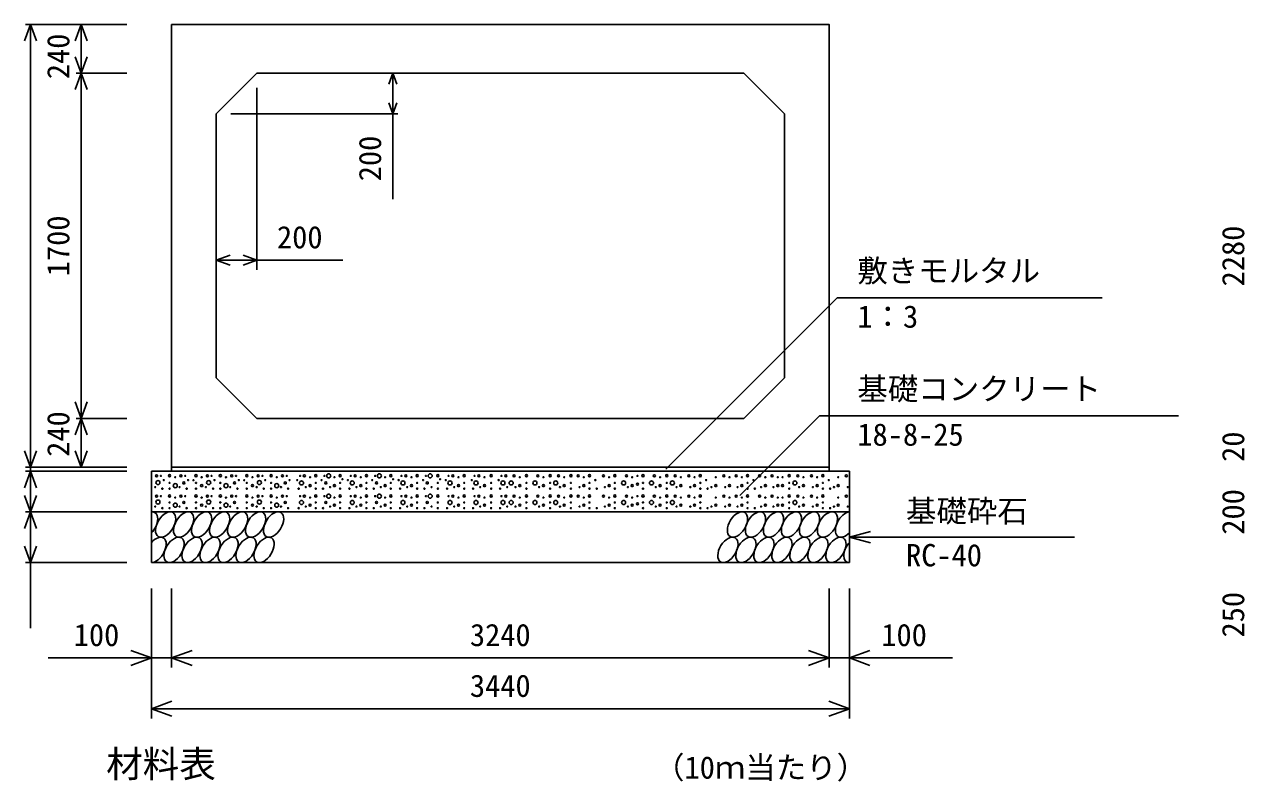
# Model space of a CAD drawing. Units: millimetres, scale not verified. Extents: x -100800 to 100800, y -35640 to 35640.
# Drawn here: x 16914 to 22927, y -3578 to 150 of the extents above; entities that cross this region are included whole.
import ezdxf
from ezdxf.enums import TextEntityAlignment as Align

# ---------------------------------------------------------------- set-up
doc = ezdxf.new("R2010")
doc.units = ezdxf.units.MM
doc.header["$LTSCALE"] = 120
for name, color, linetype, lineweight in [('0-0_DIM', 7, 'Continuous', 25), ('0-2_HATCH', 6, 'Continuous', 25), ('0-5_OUTLINE', 3, 'Continuous', 25), ('0-7_TXT', 7, 'Continuous', 25)]:
    doc.layers.add(name, color=color, linetype=linetype, lineweight=lineweight)
doc.styles.add('ＭＳ ゴシック', font='')
doc.styles.get('ＭＳ ゴシック').set_extended_font_data('MS Gothic')

msp = doc.modelspace()

# ---------------------------------------------------------------- linework, layer by layer
at = {"layer": '0-0_DIM'}
for p, q in [((16919, 150.3), (17419.1, 150.3)), ((16943, 150.3), (16943, -2029.7)), ((17193, 150.3), (17193, -89.7)), ((17169, -89.7), (17419.1, -89.7)), ((17193, -1789.7), (17193, -89.7)), ((18729.5, -89.7), (18729.5, -289.7)), ((18059.1, -161.7), (18059.1, -1058.3)), ((17931.1, -289.7), (18753.5, -289.7)), ((18729.5, -710.5), (18729.5, -289.7)), ((17859.1, -1010.3), (18059.1, -1010.3)), ((18483.2, -1010.3), (18059.1, -1010.3)), ((20919, -1195.8), (20074.9, -2039.8)), ((20919, -1195.8), (22224.7, -1195.8)), ((17169, -1789.7), (17419.1, -1789.7)), ((17193, -1789.7), (17193, -2029.7)), ((20831.3, -1776.9), (20438.5, -2169.7)), ((20831.3, -1776.9), (22600.3, -1776.9)), ((16919, -2029.7), (17419.1, -2029.7)), ((16943, -2029.7), (16943, -2049.7)), ((16919, -2049.7), (17419.1, -2049.7)), ((16943, -2249.7), (16943, -2049.7)), ((16919, -2249.7), (17419.1, -2249.7)), ((16943, -2249.7), (16943, -2499.7)), ((20979.1, -2374.7), (21083.4, -2346.7)), ((20979.1, -2374.7), (22088, -2374.7)), ((20979.1, -2374.7), (21083.4, -2402.7)), ((16919, -2499.7), (17419.1, -2499.7)), ((16943, -2821.8), (16943, -2499.7)), ((17539.1, -3266.9), (17539.1, -2627.3)), ((17639.1, -3016.9), (17639.1, -2627.3)), ((20879.1, -3016.9), (20879.1, -2627.3)), ((20979.1, -3266.9), (20979.1, -2627.3)), ((17031.1, -2968.9), (17539.1, -2968.9)), ((17539.1, -2968.9), (17639.1, -2968.9)), ((17639.1, -2968.9), (20879.1, -2968.9)), ((17539.1, -3218.9), (20979.1, -3218.9))]:
    msp.add_line(p, q, dxfattribs=at)
for points in [[(16972.6, 69.1), (16943, 150.3), (16913.5, 69.1)], [(17222.6, 69.1), (17193, 150.3), (17163.5, 69.1)], [(17222.6, -8.5), (17193, -89.7), (17163.5, -8.5)], [(17222.6, -170.9), (17193, -89.7), (17163.5, -170.9)], [(18709.8, -143.8), (18729.5, -89.7), (18749.2, -143.8)], [(18709.8, -235.6), (18729.5, -289.7), (18749.2, -235.6)], [(17926.8, -985.7), (17859.1, -1010.3), (17926.8, -1035)], [(17991.4, -985.7), (18059.1, -1010.3), (17991.4, -1035)], [(17222.6, -1708.5), (17193, -1789.7), (17163.5, -1708.5)], [(17222.6, -1870.9), (17193, -1789.7), (17163.5, -1870.9)], [(16972.6, -1948.5), (16943, -2029.7), (16913.5, -1948.5)], [(17222.6, -1948.5), (17193, -2029.7), (17163.5, -1948.5)], [(16972.6, -2130.9), (16943, -2049.7), (16913.5, -2130.9)], [(16972.6, -2168.5), (16943, -2249.7), (16913.5, -2168.5)], [(16972.6, -2330.9), (16943, -2249.7), (16913.5, -2330.9)], [(16972.6, -2418.5), (16943, -2499.7), (16913.5, -2418.5)], [(17437.6, -2932), (17539.1, -2968.9), (17437.6, -3005.9)], [(17740.6, -3005.9), (17639.1, -2968.9), (17740.6, -2932)], [(20777.6, -2932), (20879.1, -2968.9), (20777.6, -3005.9)], [(21080.6, -2932), (20979.1, -2968.9), (21080.6, -3005.9)], [(21487.1, -2968.9), (20979.1, -2968.9), (20879.1, -2968.9)], [(17640.6, -3255.9), (17539.1, -3218.9), (17640.6, -3182)], [(20877.6, -3182), (20979.1, -3218.9), (20877.6, -3255.9)]]:
    msp.add_lwpolyline(points, dxfattribs=at)
at = {"layer": '0-2_HATCH'}
for centre, radius in [((17565.1, -2072.5), 5), ((17571.7, -2105.5), 10), ((17586.2, -2072.5), 2.5), ((17600.2, -2093.5), 2.5), ((17629.1, -2071.6), 5), ((17657.1, -2079.5), 2.5), ((17685.1, -2072.5), 5), ((17699.2, -2107.5), 5), ((17706.2, -2072.5), 2.5), ((17720.2, -2093.5), 2.5), ((17746.7, -2094.4), 2.5), ((17759.1, -2071.6), 5), ((17787.1, -2079.5), 2.5), ((17815.1, -2072.5), 5), ((17821.7, -2105.5), 10), ((17836.2, -2072.5), 2.5), ((17850.2, -2093.5), 2.5), ((17879.1, -2071.6), 5), ((17907.1, -2079.5), 2.5), ((17935.1, -2072.5), 5), ((17949.2, -2107.5), 5), ((17956.2, -2072.5), 2.5), ((17970.2, -2093.5), 2.5), ((17996.7, -2094.4), 2.5), ((18009.1, -2071.6), 5), ((18037.1, -2079.5), 2.5), ((18065.1, -2072.5), 5), ((18071.7, -2105.5), 10), ((18086.2, -2072.5), 2.5), ((18100.2, -2093.5), 2.5), ((18129.1, -2071.6), 5), ((18157.1, -2079.5), 2.5), ((18185.1, -2072.5), 5), ((18199.2, -2107.5), 5), ((18206.2, -2072.5), 2.5), ((18220.2, -2093.5), 2.5), ((18258, -2093.5), 2.5), ((18279, -2107.5), 10), ((18272, -2072.5), 2.5), ((18293.1, -2072.5), 5), ((18321.1, -2079.5), 2.5), ((18349.1, -2071.6), 5), ((18378, -2093.5), 2.5), ((18392, -2072.5), 2.5), ((18399, -2107.5), 5), ((18413.1, -2072.5), 10), ((18441.1, -2079.5), 2.5), ((18469.1, -2071.6), 5), ((18480.5, -2089.2), 2.5), ((18508, -2093.5), 2.5), ((18529, -2107.5), 10), ((18522, -2072.5), 2.5), ((18543.1, -2072.5), 5), ((18571.1, -2079.5), 2.5), ((18599.1, -2071.6), 5), ((18628, -2093.5), 2.5), ((18642, -2072.5), 2.5), ((18649, -2107.5), 5), ((18663.1, -2072.5), 10), ((18691.1, -2079.5), 2.5), ((18719.1, -2071.6), 5), ((18730.5, -2089.2), 2.5), ((18758, -2093.5), 2.5), ((18779, -2107.5), 10), ((18772, -2072.5), 2.5), ((18793.1, -2072.5), 5), ((18821.1, -2079.5), 2.5), ((18849.1, -2071.6), 5), ((18878, -2093.5), 2.5), ((18892, -2072.5), 2.5), ((18899, -2107.5), 5), ((18913.1, -2072.5), 10), ((18951, -2071.6), 5), ((18962.3, -2089.2), 2.5), ((18989.8, -2093.5), 2.5), ((19010.9, -2107.5), 10), ((19003.9, -2072.5), 2.5), ((19024.9, -2072.5), 5), ((19052.9, -2079.5), 2.5), ((19081, -2071.6), 5), ((19117.9, -2093.5), 2.5), ((19138.9, -2107.5), 10), ((19131.9, -2072.5), 2.5), ((19152.9, -2072.5), 5), ((19181, -2079.5), 2.5), ((19213.9, -2071.6), 5), ((19250.8, -2093.5), 2.5), ((19271.9, -2107.5), 10), ((19264.8, -2072.5), 2.5), ((19285.9, -2072.5), 5), ((19312.5, -2107.5), 10), ((19326.5, -2072.5), 5), ((19354.6, -2079.5), 2.5), ((19387.5, -2071.6), 5), ((19429.4, -2107.5), 10), ((19443.4, -2072.5), 5), ((19471.4, -2079.5), 2.5), ((19504.3, -2071.6), 5), ((19532.1, -2107.5), 10), ((19546.1, -2072.5), 5), ((19574.1, -2079.5), 2.5), ((19607, -2071.6), 5), ((19642.3, -2072.5), 5), ((19670.3, -2079.5), 2.5), ((19698.4, -2071.6), 5), ((19727.2, -2093.5), 2.5), ((19767.1, -2072.5), 5), ((19795.1, -2079.5), 2.5), ((19823.2, -2071.6), 5), ((19866.5, -2107.5), 10), ((19880.5, -2072.5), 5), ((19908.6, -2079.5), 2.5), ((19934.7, -2072.5), 2.5), ((19962, -2071.6), 5), ((20003.9, -2107.5), 10), ((20017.9, -2072.5), 5), ((20046, -2079.5), 2.5), ((20078.9, -2071.6), 5), ((20106.6, -2107.5), 10), ((20120.6, -2072.5), 5), ((20148.7, -2079.5), 2.5), ((20188.4, -2072.5), 5), ((20216.4, -2079.5), 2.5), ((20244.5, -2071.6), 5), ((20273.4, -2093.5), 2.5), ((20320.4, -2079.5), 2.5), ((20360.2, -2072.5), 5), ((20388.2, -2079.5), 2.5), ((20421.3, -2072.5), 5), ((20449.3, -2079.5), 2.5), ((20477.3, -2071.6), 5), ((20506.2, -2093.5), 2.5), ((20536.9, -2072.5), 5), ((20565, -2079.5), 2.5), ((20598, -2072.5), 5), ((20626.1, -2079.5), 2.5), ((20650, -2079.5), 2.5), ((20682.9, -2071.6), 5), ((20710.6, -2107.5), 10), ((20724.6, -2072.5), 5), ((20752.6, -2079.5), 2.5), ((20792.4, -2072.5), 5), ((20820.4, -2079.5), 2.5), ((20848.5, -2071.6), 5), ((20877.3, -2093.5), 2.5), ((20924.4, -2079.5), 2.5), ((20964.1, -2072.5), 5), ((17558.1, -2127.7), 2.5), ((17593.2, -2135.6), 2.5), ((17629.1, -2107.5), 2.5), ((17629.1, -2135.6), 2.5), ((17657.1, -2120.7), 10), ((17678.1, -2127.7), 2.5), ((17713.2, -2135.6), 2.5), ((17759.1, -2107.5), 2.5), ((17759.1, -2135.6), 2.5), ((17787.1, -2120.7), 5), ((17808.1, -2127.7), 2.5), ((17843.2, -2135.6), 2.5), ((17879.1, -2107.5), 2.5), ((17879.1, -2135.6), 2.5), ((17907.1, -2120.7), 10), ((17928.1, -2127.7), 2.5), ((17963.2, -2135.6), 2.5), ((18009.1, -2107.5), 2.5), ((18009.1, -2135.6), 2.5), ((18037.1, -2120.7), 5), ((18058.1, -2127.7), 2.5), ((18093.2, -2135.6), 2.5), ((18129.1, -2107.5), 2.5), ((18129.1, -2135.6), 2.5), ((18157.1, -2120.7), 10), ((18178.1, -2127.7), 2.5), ((18213.2, -2135.6), 2.5), ((18265, -2135.6), 2.5), ((18300.1, -2127.7), 2.5), ((18321.1, -2120.7), 5), ((18349.1, -2107.5), 2.5), ((18349.1, -2135.6), 2.5), ((18385, -2135.6), 2.5), ((18413.1, -2172.5), 10), ((18420.1, -2127.7), 2.5), ((18441.1, -2120.7), 5), ((18469.1, -2107.5), 2.5), ((18469.1, -2135.6), 2.5), ((18515, -2135.6), 2.5), ((18550.1, -2127.7), 2.5), ((18571.1, -2120.7), 5), ((18599.1, -2107.5), 2.5), ((18599.1, -2135.6), 2.5), ((18635, -2135.6), 2.5), ((18663.1, -2172.5), 10), ((18670.1, -2127.7), 2.5), ((18691.1, -2120.7), 5), ((18719.1, -2107.5), 2.5), ((18719.1, -2135.6), 2.5), ((18765, -2135.6), 2.5), ((18800.1, -2127.7), 2.5), ((18821.1, -2120.7), 5), ((18849.1, -2107.5), 2.5), ((18849.1, -2135.6), 2.5), ((18885, -2135.6), 2.5), ((18913.1, -2172.5), 10), ((18920.1, -2127.7), 2.5), ((18951, -2107.5), 2.5), ((18951, -2135.6), 2.5), ((18996.8, -2135.6), 2.5), ((19031.9, -2127.7), 2.5), ((19052.9, -2120.7), 5), ((19081, -2107.5), 2.5), ((19081, -2135.6), 2.5), ((19124.9, -2135.6), 2.5), ((19160, -2127.7), 2.5), ((19181, -2120.7), 5), ((19213.9, -2107.5), 2.5), ((19213.9, -2135.6), 2.5), ((19257.8, -2135.6), 2.5), ((19292.9, -2127.7), 2.5), ((19333.6, -2127.7), 2.5), ((19354.6, -2120.7), 5), ((19387.5, -2107.5), 2.5), ((19387.5, -2135.6), 2.5), ((19450.4, -2127.7), 2.5), ((19471.4, -2120.7), 5), ((19504.3, -2107.5), 2.5), ((19504.3, -2135.6), 2.5), ((19553.1, -2127.7), 2.5), ((19574.1, -2120.7), 5), ((19607, -2107.5), 2.5), ((19607, -2135.6), 2.5), ((19649.3, -2127.7), 2.5), ((19670.3, -2120.7), 5), ((19698.4, -2107.5), 2.5), ((19698.4, -2135.6), 2.5), ((19734.2, -2135.6), 2.5), ((19774.1, -2127.7), 2.5), ((19795.1, -2120.7), 5), ((19823.2, -2107.5), 2.5), ((19823.2, -2135.6), 2.5), ((19887.5, -2127.7), 2.5), ((19908.6, -2120.7), 5), ((19934.7, -2113.7), 5), ((19962, -2107.5), 2.5), ((19962, -2135.6), 2.5), ((20025, -2127.7), 2.5), ((20046, -2120.7), 5), ((20078.9, -2107.5), 2.5), ((20078.9, -2135.6), 2.5), ((20127.6, -2127.7), 2.5), ((20148.7, -2120.7), 5), ((20195.4, -2127.7), 2.5), ((20216.4, -2120.7), 5), ((20244.5, -2107.5), 2.5), ((20244.5, -2135.6), 2.5), ((20280.4, -2135.6), 2.5), ((20299.4, -2127.7), 2.5), ((20320.4, -2120.7), 5), ((20367.2, -2127.7), 2.5), ((20388.2, -2120.7), 5), ((20428.3, -2127.7), 2.5), ((20449.3, -2120.7), 5), ((20477.3, -2107.5), 2.5), ((20477.3, -2135.6), 2.5), ((20513.2, -2135.6), 2.5), ((20544, -2127.7), 2.5), ((20565, -2120.7), 5), ((20605, -2127.7), 2.5), ((20626.1, -2120.7), 5), ((20650, -2120.7), 5), ((20682.9, -2107.5), 2.5), ((20682.9, -2135.6), 2.5), ((20731.6, -2127.7), 2.5), ((20752.6, -2120.7), 5), ((20799.4, -2127.7), 2.5), ((20820.4, -2120.7), 5), ((20848.5, -2107.5), 2.5), ((20848.5, -2135.6), 2.5), ((20884.3, -2135.6), 2.5), ((20903.4, -2127.7), 2.5), ((20924.4, -2120.7), 5), ((20971.1, -2127.7), 2.5), ((17558.1, -2223.8), 2.5), ((17565.1, -2172.5), 5), ((17571.7, -2201.6), 10), ((17586.2, -2172.5), 2.5), ((17629.1, -2171.6), 5), ((17629.1, -2203.6), 2.5), ((17657.1, -2216.8), 10), ((17657.1, -2179.5), 2.5), ((17678.1, -2223.8), 2.5), ((17685.1, -2172.5), 5), ((17699.2, -2203.6), 5), ((17706.2, -2172.5), 2.5), ((17759.1, -2171.6), 5), ((17759.1, -2203.6), 2.5), ((17787.1, -2216.8), 5), ((17787.1, -2179.5), 2.5), ((17808.1, -2223.8), 2.5), ((17815.1, -2172.5), 5), ((17821.7, -2201.6), 10), ((17836.2, -2172.5), 2.5), ((17879.1, -2171.6), 5), ((17879.1, -2203.6), 2.5), ((17907.1, -2216.8), 10), ((17907.1, -2179.5), 2.5), ((17928.1, -2223.8), 2.5), ((17935.1, -2172.5), 5), ((17949.2, -2203.6), 5), ((17956.2, -2172.5), 2.5), ((18009.1, -2171.6), 5), ((18009.1, -2203.6), 2.5), ((18037.1, -2216.8), 5), ((18037.1, -2179.5), 2.5), ((18058.1, -2223.8), 2.5), ((18065.1, -2172.5), 5), ((18071.7, -2201.6), 10), ((18086.2, -2172.5), 2.5), ((18129.1, -2171.6), 5), ((18129.1, -2203.6), 2.5), ((18157.1, -2216.8), 10), ((18157.1, -2179.5), 2.5), ((18178.1, -2223.8), 2.5), ((18185.1, -2172.5), 5), ((18199.2, -2203.6), 5), ((18206.2, -2172.5), 2.5), ((18279, -2203.6), 10), ((18272, -2172.5), 2.5), ((18293.1, -2172.5), 5), ((18300.1, -2223.8), 2.5), ((18321.1, -2216.8), 5), ((18321.1, -2179.5), 2.5), ((18349.1, -2171.6), 5), ((18349.1, -2203.6), 2.5), ((18392, -2172.5), 2.5), ((18399, -2203.6), 5), ((18420.1, -2223.8), 2.5), ((18441.1, -2216.8), 5), ((18441.1, -2179.5), 2.5), ((18469.1, -2171.6), 5), ((18469.1, -2203.6), 2.5), ((18529, -2203.6), 10), ((18522, -2172.5), 2.5), ((18543.1, -2172.5), 5), ((18550.1, -2223.8), 2.5), ((18571.1, -2216.8), 5), ((18571.1, -2179.5), 2.5), ((18599.1, -2171.6), 5), ((18599.1, -2203.6), 2.5), ((18642, -2172.5), 2.5), ((18649, -2203.6), 5), ((18670.1, -2223.8), 2.5), ((18691.1, -2216.8), 5), ((18691.1, -2179.5), 2.5), ((18719.1, -2171.6), 5), ((18719.1, -2203.6), 2.5), ((18779, -2203.6), 10), ((18772, -2172.5), 2.5), ((18793.1, -2172.5), 5), ((18800.1, -2223.8), 2.5), ((18821.1, -2216.8), 5), ((18821.1, -2179.5), 2.5), ((18849.1, -2171.6), 5), ((18849.1, -2203.6), 2.5), ((18892, -2172.5), 2.5), ((18899, -2203.6), 5), ((18920.1, -2223.8), 2.5), ((18951, -2171.6), 5), ((18951, -2203.6), 2.5), ((19010.9, -2203.6), 10), ((19003.9, -2172.5), 2.5), ((19024.9, -2172.5), 5), ((19031.9, -2223.8), 2.5), ((19052.9, -2216.8), 5), ((19052.9, -2179.5), 2.5), ((19081, -2171.6), 5), ((19081, -2203.6), 2.5), ((19138.9, -2203.6), 10), ((19131.9, -2172.5), 2.5), ((19152.9, -2172.5), 5), ((19160, -2223.8), 2.5), ((19181, -2216.8), 5), ((19181, -2179.5), 2.5), ((19213.9, -2171.6), 5), ((19213.9, -2203.6), 2.5), ((19271.9, -2203.6), 10), ((19264.8, -2172.5), 2.5), ((19285.9, -2172.5), 5), ((19292.9, -2223.8), 2.5), ((19312.5, -2203.6), 10), ((19326.5, -2172.5), 5), ((19333.6, -2223.8), 2.5), ((19354.6, -2216.8), 5), ((19354.6, -2179.5), 2.5), ((19387.5, -2171.6), 5), ((19387.5, -2203.6), 2.5), ((19429.4, -2203.6), 10), ((19443.4, -2172.5), 5), ((19450.4, -2223.8), 2.5), ((19471.4, -2216.8), 5), ((19471.4, -2179.5), 2.5), ((19504.3, -2171.6), 5), ((19504.3, -2203.6), 2.5), ((19532.1, -2203.6), 10), ((19546.1, -2172.5), 5), ((19553.1, -2223.8), 2.5), ((19574.1, -2216.8), 5), ((19574.1, -2179.5), 2.5), ((19607, -2171.6), 5), ((19607, -2203.6), 2.5), ((19642.3, -2172.5), 5), ((19649.3, -2223.8), 2.5), ((19670.3, -2216.8), 5), ((19670.3, -2179.5), 2.5), ((19698.4, -2171.6), 5), ((19698.4, -2203.6), 2.5), ((19767.1, -2172.5), 5), ((19774.1, -2223.8), 2.5), ((19795.1, -2216.8), 5), ((19795.1, -2179.5), 2.5), ((19823.2, -2171.6), 5), ((19823.2, -2203.6), 2.5), ((19866.5, -2203.6), 10), ((19880.5, -2172.5), 5), ((19887.5, -2223.8), 2.5), ((19908.6, -2216.8), 5), ((19908.6, -2179.5), 2.5), ((19934.7, -2209.8), 5), ((19934.7, -2172.5), 2.5), ((19962, -2171.6), 5), ((19962, -2203.6), 2.5), ((20003.9, -2203.6), 10), ((20017.9, -2172.5), 5), ((20025, -2223.8), 2.5), ((20046, -2216.8), 5), ((20046, -2179.5), 2.5), ((20078.9, -2171.6), 5), ((20078.9, -2203.6), 2.5), ((20106.6, -2203.6), 10), ((20120.6, -2172.5), 5), ((20127.6, -2223.8), 2.5), ((20148.7, -2216.8), 5), ((20148.7, -2179.5), 2.5), ((20188.4, -2172.5), 5), ((20195.4, -2223.8), 2.5), ((20216.4, -2216.8), 5), ((20216.4, -2179.5), 2.5), ((20244.5, -2171.6), 5), ((20244.5, -2203.6), 2.5), ((20299.4, -2223.8), 2.5), ((20320.4, -2216.8), 5), ((20320.4, -2179.5), 2.5), ((20360.2, -2172.5), 5), ((20367.2, -2223.8), 2.5), ((20388.2, -2216.8), 5), ((20388.2, -2179.5), 2.5), ((20421.3, -2172.5), 5), ((20428.3, -2223.8), 2.5), ((20449.3, -2216.8), 5), ((20449.3, -2179.5), 2.5), ((20477.3, -2171.6), 5), ((20477.3, -2203.6), 2.5), ((20536.9, -2172.5), 5), ((20544, -2223.8), 2.5), ((20565, -2216.8), 5), ((20565, -2179.5), 2.5), ((20598, -2172.5), 5), ((20605, -2223.8), 2.5), ((20626.1, -2216.8), 5), ((20626.1, -2179.5), 2.5), ((20650, -2216.8), 5), ((20650, -2179.5), 2.5), ((20682.9, -2171.6), 5), ((20682.9, -2203.6), 2.5), ((20710.6, -2203.6), 10), ((20724.6, -2172.5), 5), ((20731.6, -2223.8), 2.5), ((20752.6, -2216.8), 5), ((20752.6, -2179.5), 2.5), ((20792.4, -2172.5), 5), ((20799.4, -2223.8), 2.5), ((20820.4, -2216.8), 5), ((20820.4, -2179.5), 2.5), ((20848.5, -2171.6), 5), ((20848.5, -2203.6), 2.5), ((20903.4, -2223.8), 2.5), ((20924.4, -2216.8), 5), ((20924.4, -2179.5), 2.5), ((20964.1, -2172.5), 5), ((20971.1, -2223.8), 2.5), ((17593.2, -2231.6), 2.5), ((17629.1, -2231.6), 2.5), ((17713.2, -2231.6), 2.5), ((17759.1, -2231.6), 2.5), ((17843.2, -2231.6), 2.5), ((17879.1, -2231.6), 2.5), ((17963.2, -2231.6), 2.5), ((18009.1, -2231.6), 2.5), ((18093.2, -2231.6), 2.5), ((18129.1, -2231.6), 2.5), ((18213.2, -2231.6), 2.5), ((18265, -2231.6), 2.5), ((18349.1, -2231.6), 2.5), ((18385, -2231.6), 2.5), ((18469.1, -2231.6), 2.5), ((18515, -2231.6), 2.5), ((18599.1, -2231.6), 2.5), ((18635, -2231.6), 2.5), ((18719.1, -2231.6), 2.5), ((18765, -2231.6), 2.5), ((18849.1, -2231.6), 2.5), ((18885, -2231.6), 2.5), ((18951, -2231.6), 2.5), ((18996.8, -2231.6), 2.5), ((19081, -2231.6), 2.5), ((19124.9, -2231.6), 2.5), ((19213.9, -2231.6), 2.5), ((19257.8, -2231.6), 2.5), ((19387.5, -2231.6), 2.5), ((19504.3, -2231.6), 2.5), ((19607, -2231.6), 2.5), ((19698.4, -2231.6), 2.5), ((19734.2, -2231.6), 2.5), ((19823.2, -2231.6), 2.5), ((19962, -2231.6), 2.5), ((20078.9, -2231.6), 2.5), ((20244.5, -2231.6), 2.5), ((20280.4, -2231.6), 2.5), ((20477.3, -2231.6), 2.5), ((20513.2, -2231.6), 2.5), ((20682.9, -2231.6), 2.5), ((20848.5, -2231.6), 2.5), ((20884.3, -2231.6), 2.5)]:
    msp.add_circle(centre, radius, dxfattribs=at)
for centre, start_param, end_param in [((17520.8, -2312.2), 4.335544, 6.724593), ((20959.8, -2312.2), 0.419949, 4.357003), ((17562.3, -2437.2), 3.496422, 7.58605), ((21001.4, -2437.2), 1.28053, 3.496422)]:
    msp.add_ellipse(centre, major_axis=(36.4, 58.9), ratio=0.5792, start_param=start_param, end_param=end_param, dxfattribs=at)
for centre in [(17609.5, -2312.2), (17698.2, -2312.2), (17786.9, -2312.2), (17875.6, -2312.2), (17964.3, -2312.2), (18053, -2312.2), (18141.6, -2312.2), (20427.6, -2312.2), (20516.3, -2312.2), (20605, -2312.2), (20693.7, -2312.2), (20782.4, -2312.2), (20871.1, -2312.2), (17651, -2437.2), (17739.7, -2437.2), (17828.4, -2437.2), (17917.1, -2437.2), (18005.8, -2437.2), (18094.5, -2437.2), (20380.5, -2437.2), (20469.2, -2437.2), (20557.9, -2437.2), (20646.6, -2437.2), (20735.3, -2437.2), (20824, -2437.2), (20912.7, -2437.2)]:
    msp.add_ellipse(centre, major_axis=(36.4, 58.9), ratio=0.5792, dxfattribs=at)
at = {"layer": '0-5_OUTLINE'}
for p, q in [((17639.1, -2049.7), (17639.1, 150.3)), ((18059.1, -89.7), (17859.1, -289.7)), ((18059.1, -89.7), (20459.1, -89.7)), ((20459.1, -89.7), (20659.1, -289.7)), ((17859.1, -1589.7), (17859.1, -289.7)), ((20659.1, -289.7), (20659.1, -1589.7)), ((17859.1, -1589.7), (18059.1, -1789.7)), ((20459.1, -1789.7), (20659.1, -1589.7)), ((20459.1, -1789.7), (18059.1, -1789.7)), ((20879.1, -2029.7), (17639.1, -2029.7)), ((17539.1, -2049.7), (17539.1, -2499.7)), ((17539.1, -2049.7), (20979.1, -2049.7)), ((20979.1, -2049.7), (20979.1, -2499.7)), ((17539.1, -2249.7), (20979.1, -2249.7)), ((17539.1, -2499.7), (20979.1, -2499.7))]:
    msp.add_line(p, q, dxfattribs=at)
msp.add_lwpolyline([(17639.1, 150.3), (20879.1, 150.3), (20879.1, -2049.7)], dxfattribs=at)

# ---------------------------------------------------------------- texts
at = {"layer": '0-0_DIM', "style": 'ＭＳ ゴシック'}
for s, p in [('240', (17168, -119.4)), ('200', (18704.5, -622)), ('1700', (17168, -1089.7)), ('2280', (22958, -1139.7)), ('240', (17168, -1978.9)), ('20', (22958, -2003.8)), ('200', (22958, -2362.2)), ('250', (22958, -2868.5))]:
    msp.add_text(s, height=110, rotation=90, dxfattribs=at).set_placement(p, align=Align.BOTTOM_LEFT)
for s, p in [('200', (18158.3, -985.3)), ('敷きモルタル', (21018.6, -1150.8)), ('1：3', (21018.6, -1376)), ('基礎コンクリート', (21018.6, -1732)), ('18-8-25', (21018.6, -1957.1)), ('基礎砕石', (21258.3, -2333.5)), ('RC-40', (21258.3, -2551.1)), ('100', (17156.7, -2943.9)), ('3240', (19109.1, -2943.9)), ('100', (21136.5, -2943.9)), ('3440', (19109.1, -3193.9))]:
    msp.add_text(s, height=110, dxfattribs=at).set_placement(p, align=Align.BOTTOM_LEFT)
at = {"layer": '0-7_TXT', "style": 'ＭＳ ゴシック'}
for s, height, p in [('材料表', 132, (17316.6, -3596.4)), ('（10ｍ当たり）', 110, (20016.6, -3596.4))]:
    msp.add_text(s, height=height, dxfattribs=at).set_placement(p, align=Align.BOTTOM_LEFT)

doc.saveas('drawing.dxf')
